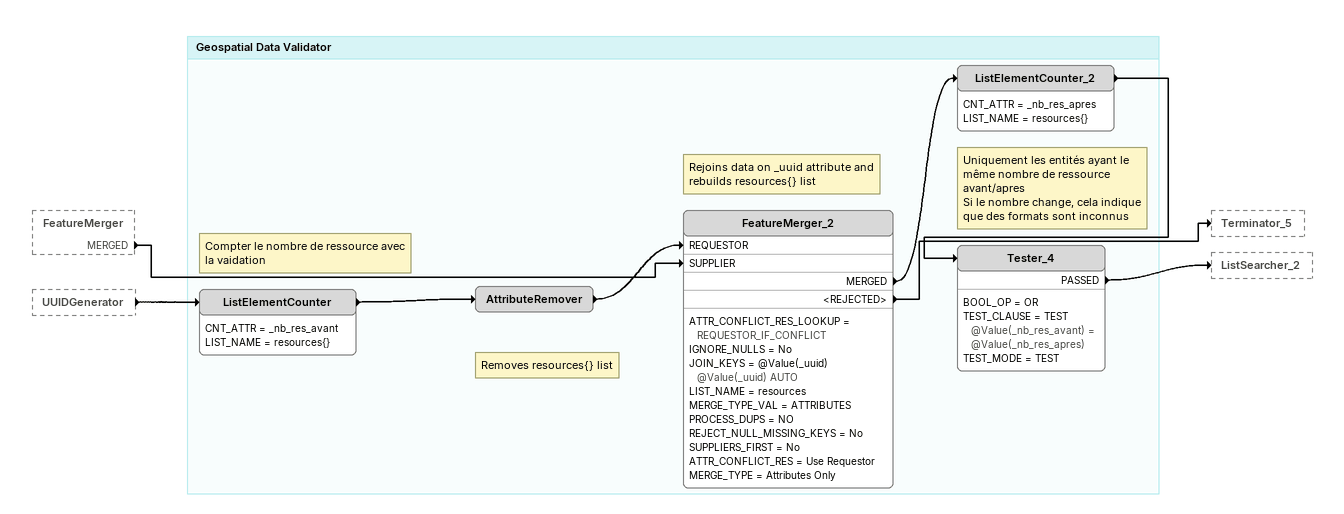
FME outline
FeatureMerger [outside]
    MERGED -> FeatureMerger_2 [SUPPLIER]
UUIDGenerator [outside]
    -> ListElementCounter

Bookmark: Geospatial Data Validator
Note: Compter le nombre de ressource avec la vaidation
ListElementCounter
    CNT_ATTR = _nb_res_avant
    LIST_NAME = resources{}
    -> AttributeRemover
Note: Removes resources{} list
AttributeRemover
    -> FeatureMerger_2 [REQUESTOR]
Note: Rejoins data on _uuid attribute and rebuilds resources{} list
FeatureMerger_2
    ATTR_CONFLICT_RES_LOOKUP = REQUESTOR_IF_CONFLICT
    IGNORE_NULLS = No
    JOIN_KEYS = @Value(_uuid) @Value(_uuid) AUTO
    LIST_NAME = resources
    MERGE_TYPE_VAL = ATTRIBUTES
    PROCESS_DUPS = NO
    REJECT_NULL_MISSING_KEYS = No
    SUPPLIERS_FIRST = No
    ATTR_CONFLICT_RES = Use Requestor
    MERGE_TYPE = Attributes Only
    MERGED -> ListElementCounter_2
    <REJECTED> -> Terminator_5
ListElementCounter_2
    CNT_ATTR = _nb_res_apres
    LIST_NAME = resources{}
    -> Tester_4
Note: Uniquement les entités ayant le même nombre de ressource avant/apres / Si le nombre change, cela indique que des formats sont inconnus
Tester_4
    BOOL_OP = OR
    TEST_CLAUSE = TEST @Value(_nb_res_avant) = @Value(_nb_res_apres)
    TEST_MODE = TEST
    PASSED -> ListSearcher_2
